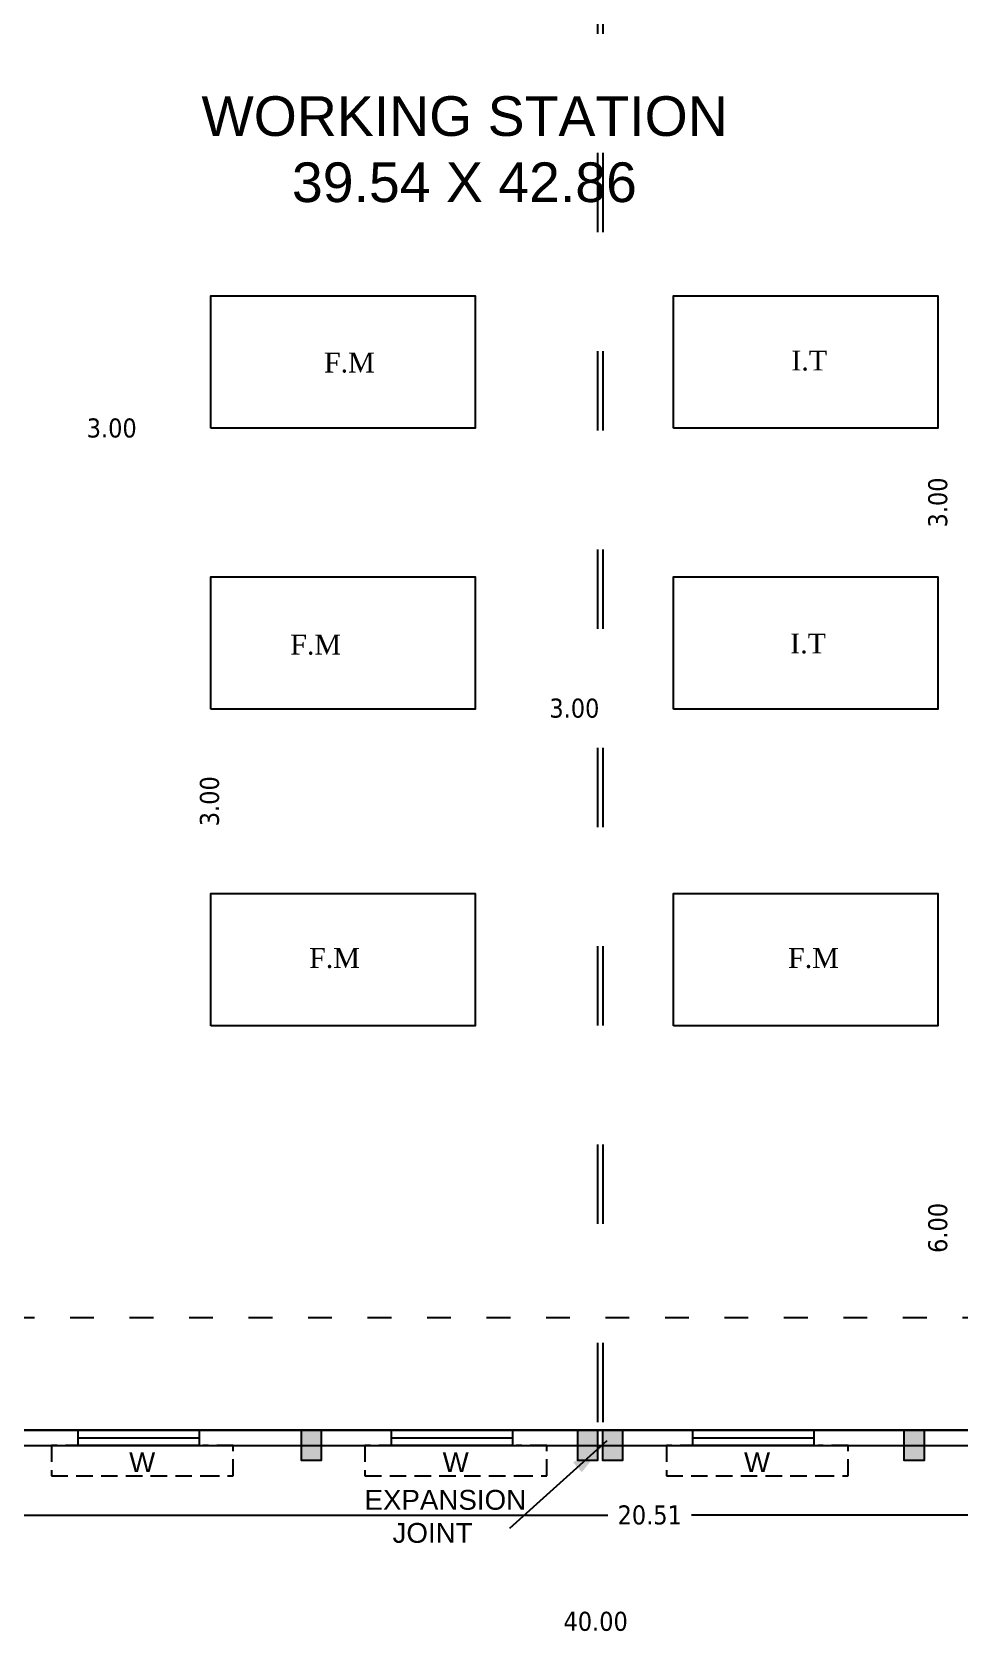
# Model space of a CAD drawing. Header units: metres. Extents: x 2292 to 2697, y 2134 to 2248.
# Drawn here: x 2525.07 to 2539.11, y 2192.62 to 2216.85 of the extents above; entities that cross this region are included whole.
import ezdxf

# ---------------------------------------------------------------- set-up
doc = ezdxf.new("R2010")
doc.units = ezdxf.units.M
doc.linetypes.add('ACAD_ISO03W100', pattern=[30, 12, -18])
doc.linetypes.add('DASHED', pattern=[0.75, 0.5, -0.25])
for name, color, linetype in [('BLK_1_COVERED_AREA', 140, 'Continuous'), ('BLK_1_FLR_0_REGULAR_ROOM_4', 4, 'Continuous'), ('WORKSHOP_AREA', 121, 'Continuous')]:
    doc.layers.add(name, color=color, linetype=linetype)
doc.layers.add('BLK_1_FLR_0_BLT_UP_AREA', color=45, linetype='Continuous', plot=False)
doc.styles.add('CODE', font='tahoma.ttf')
doc.styles.add('DIM', font='swissc.ttf')
doc.styles.get("Standard").update_dxf_attribs({"font": 'arial.ttf'})
doc.dimstyles.new('Din', dxfattribs={"dimscale": 0, "dimtxt": 0.25, "dimasz": 0.1, "dimexe": 0.15, "dimexo": 0.15, "dimgap": 0.03, "dimtad": 0, "dimzin": 0, "dimdsep": 46, "dimtxsty": 'DIM', "dimblk": 'ARCHTICK', "dimcen": 0.09, "dimdle": 0.15, "dimse1": 1, "dimse2": 1, "dimclrd": 256, "dimclre": 256, "dimclrt": 7, "dimadec": 0, "dimazin": 3, "dimtfac": 1, "dimtofl": 0, "dimtmove": 1, "dimatfit": 3, "dimfxl": 0, "dimtolj": 1, "dimtzin": 0, "dimarcsym": 0})
doc.dimstyles.new('ISO-25', dxfattribs={"dimtxt": 0.5, "dimasz": 2.5, "dimexe": 1, "dimexo": 0.625, "dimtad": 1, "dimtxsty": 'Standard', "dimcen": 2.5, "dimadec": 0, "dimazin": 0, "dimtfac": 1, "dimtmove": 0, "dimatfit": 3, "dimfxl": 0, "dimarcsym": 0})

# ---------------------------------------------------------------- blocks, each defined once
blk = doc.blocks.new('*D392')
at = {"lineweight": -2}
for p, q in [((2524.167, 2194.685), (2524.167, 2194.148)), ((2544.673, 2194.685), (2544.673, 2194.148))]:
    blk.add_line(p, q, dxfattribs=at)
for p, q in [((2524.407, 2194.417), (2533.786, 2194.417)), ((2544.433, 2194.417), (2535.054, 2194.417))]:
    blk.add_line(p, q)
for points in [[(2524.407, 2194.457), (2524.407, 2194.377), (2524.167, 2194.417)], [(2544.433, 2194.457), (2544.433, 2194.377), (2544.673, 2194.417)]]:
    blk.add_solid(points)
at = {"layer": 'Defpoints', "color": 0}
for p in [(2524.167, 2195.701), (2544.673, 2195.701), (2544.673, 2194.417)]:
    blk.add_point(p, dxfattribs=at)
at = {"insert": (2534.42, 2194.417), "char_height": 0.288, "attachment_point": 5, "style": 'CODE'}
blk.add_mtext('\\A1;20.51', dxfattribs=at)
blk = doc.blocks.new('*D301')
at = {"layer": 'Defpoints', "color": 0}
for p in [(2513.602, 2195.771), (2553.602, 2195.771), (2553.602, 2192.808)]:
    blk.add_point(p, dxfattribs=at)
at = {"insert": (2533.602, 2192.808), "char_height": 0.288, "attachment_point": 5, "style": 'CODE'}
blk.add_mtext('\\A1;40.00', dxfattribs=at)
blk = doc.blocks.new('*D492')
at = {"layer": 'Defpoints', "color": 0}
for p in [(2524.78, 2210.855), (2527.78, 2210.855), (2527.78, 2210.855)]:
    blk.add_point(p, dxfattribs=at)
at = {"insert": (2526.28, 2210.855), "char_height": 0.288, "attachment_point": 5, "style": 'CODE'}
blk.add_mtext('\\A1;3.00', dxfattribs=at)
blk = doc.blocks.new('*D493')
at = {"layer": 'Defpoints', "color": 0}
for p in [(2527.78, 2206.607), (2527.761, 2203.818), (2527.78, 2203.818)]:
    blk.add_point(p, dxfattribs=at)
at = {"insert": (2527.761, 2205.213), "char_height": 0.288, "attachment_point": 5, "rotation": 90, "style": 'CODE'}
blk.add_mtext('\\A1;3.00', dxfattribs=at)
blk = doc.blocks.new('*D505')
at = {"layer": 'Defpoints', "color": 0}
for p in [(2531.78, 2206.607), (2534.78, 2206.618), (2534.78, 2206.607)]:
    blk.add_point(p, dxfattribs=at)
at = {"insert": (2533.28, 2206.618), "char_height": 0.288, "attachment_point": 5, "style": 'CODE'}
blk.add_mtext('\\A1;3.00', dxfattribs=at)
blk = doc.blocks.new('*D506')
at = {"layer": 'Defpoints', "color": 0}
for p in [(2538.78, 2210.855), (2538.78, 2210.855), (2538.78, 2208.607)]:
    blk.add_point(p, dxfattribs=at)
at = {"insert": (2538.78, 2209.731), "char_height": 0.288, "attachment_point": 5, "rotation": 90, "style": 'CODE'}
blk.add_mtext('\\A1;3.00', dxfattribs=at)
blk = doc.blocks.new('*D511')
at = {"layer": 'Defpoints', "color": 0}
for p in [(2538.78, 2201.818), (2538.78, 2195.701), (2538.78, 2195.701)]:
    blk.add_point(p, dxfattribs=at)
at = {"insert": (2538.78, 2198.76), "char_height": 0.288, "attachment_point": 5, "rotation": 90, "style": 'CODE'}
blk.add_mtext('\\A1;6.00', dxfattribs=at)

msp = doc.modelspace()

# ---------------------------------------------------------------- hatches: boundary and pattern name
h = msp.add_hatch(color=256)
h.dxf.hatch_style = 1
h.paths.add_polyline_path([(2529.44998, 2195.70066), (2529.14998, 2195.70066), (2529.14998, 2195.24066), (2529.44998, 2195.24066)])
h = msp.add_hatch(color=256)
h.dxf.hatch_style = 1
h.paths.add_polyline_path([(2533.62998, 2195.70066), (2533.32998, 2195.70066), (2533.32998, 2195.24066), (2533.62998, 2195.24066)])
h = msp.add_hatch(color=256)
h.dxf.hatch_style = 1
h.paths.add_polyline_path([(2534.00998, 2195.70066), (2533.70998, 2195.70066), (2533.70998, 2195.24066), (2534.00998, 2195.24066)])
h = msp.add_hatch(color=256)
h.dxf.hatch_style = 1
h.paths.add_polyline_path([(2538.56998, 2195.70066), (2538.26998, 2195.70066), (2538.26998, 2195.24066), (2538.56998, 2195.24066)])

# ---------------------------------------------------------------- linework, layer by layer
at = {"linetype": 'ACAD_ISO03W100', "ltscale": 0.1}
for p, q in [((2533.62998, 2239.02066), (2533.62998, 2195.24066)), ((2533.70998, 2239.02066), (2533.70998, 2195.24066))]:
    msp.add_line(p, q, dxfattribs=at)
at = {"linetype": 'ACAD_ISO03W100', "ltscale": 0.03}
msp.add_line((2507.65132, 2197.40549), (2555.07606, 2197.40549), dxfattribs=at)
for p, q in [((2525.77113, 2195.58566), (2527.60113, 2195.58566)), ((2530.51459, 2195.58566), (2532.34459, 2195.58566)), ((2535.07459, 2195.58566), (2536.90459, 2195.58566))]:
    msp.add_line(p, q)
for points in [[(2527.77987, 2210.85534), (2527.77987, 2212.85534), (2531.77987, 2212.85534), (2531.77987, 2210.85534)], [(2534.77987, 2210.85534), (2534.77987, 2212.85534), (2538.77987, 2212.85534), (2538.77987, 2210.85534)], [(2527.77987, 2206.60717), (2527.77987, 2208.60717), (2531.77987, 2208.60717), (2531.77987, 2206.60717)], [(2534.77987, 2206.60717), (2534.77987, 2208.60717), (2538.77987, 2208.60717), (2538.77987, 2206.60717)], [(2527.77987, 2201.81849), (2527.77987, 2203.81849), (2531.77987, 2203.81849), (2531.77987, 2201.81849)], [(2534.77987, 2201.81849), (2534.77987, 2203.81849), (2538.77987, 2203.81849), (2538.77987, 2201.81849)], [(2527.60113, 2195.47066), (2525.77113, 2195.47066), (2525.77113, 2195.70066), (2527.60113, 2195.70066)], [(2529.44998, 2195.70066), (2529.44998, 2195.24066), (2529.14998, 2195.24066), (2529.14998, 2195.70066)], [(2532.34459, 2195.47066), (2530.51459, 2195.47066), (2530.51459, 2195.70066), (2532.34459, 2195.70066)], [(2533.62998, 2195.70066), (2533.62998, 2195.24066), (2533.32998, 2195.24066), (2533.32998, 2195.70066)], [(2534.00998, 2195.70066), (2534.00998, 2195.24066), (2533.70998, 2195.24066), (2533.70998, 2195.70066)], [(2536.90459, 2195.47066), (2535.07459, 2195.47066), (2535.07459, 2195.70066), (2536.90459, 2195.70066)], [(2538.56998, 2195.70066), (2538.56998, 2195.24066), (2538.26998, 2195.24066), (2538.26998, 2195.70066)]]:
    msp.add_lwpolyline(points, close=True)
msp.add_lwpolyline([(2524.16681, 2195.70066), (2539.63459, 2195.70066)])
at = {"linetype": 'DASHED', "ltscale": 0.5}
for points in [[(2525.82827, 2195.47066), (2525.36827, 2195.47066), (2525.36827, 2195.01066), (2527.65827, 2195.01066), (2528.11827, 2195.01066), (2528.11827, 2195.47066), (2527.65827, 2195.47066)], [(2530.57173, 2195.47066), (2530.11173, 2195.47066), (2530.11173, 2195.01066), (2532.40173, 2195.01066), (2532.86173, 2195.01066), (2532.86173, 2195.47066), (2532.40173, 2195.47066)], [(2535.13173, 2195.47066), (2534.67173, 2195.47066), (2534.67173, 2195.01066), (2536.96173, 2195.01066), (2537.42173, 2195.01066), (2537.42173, 2195.47066), (2536.96173, 2195.47066)]]:
    msp.add_lwpolyline(points, dxfattribs=at)
at = {"layer": 'BLK_1_COVERED_AREA', "color": 140, "ltscale": 0.3}
msp.add_lwpolyline([(2513.6021, 2238.79066), (2513.6021, 2195.47066), (2553.6021, 2195.47066), (2553.6021, 2238.79066)], close=True, dxfattribs=at)
at = {"layer": 'BLK_1_FLR_0_BLT_UP_AREA', "color": 46, "lineweight": -2}
msp.add_lwpolyline([(2513.6021, 2238.79066), (2513.6021, 2195.47066), (2553.6021, 2195.47066), (2553.6021, 2238.79066)], close=True, dxfattribs=at)
at = {"layer": 'BLK_1_FLR_0_REGULAR_ROOM_4', "color": 4}
msp.add_lwpolyline([(2513.8321, 2232.25066), (2519.1807, 2232.25066), (2519.1807, 2238.56066), (2553.3721, 2238.56066), (2553.3721, 2201.6833), (2550.0221, 2201.6833), (2550.0221, 2198.66066), (2544.67349, 2198.66066), (2544.67349, 2195.70066), (2524.16681, 2195.70066), (2524.16681, 2198.6633), (2513.8321, 2198.6633)], close=True, dxfattribs=at)
at = {"layer": 'WORKSHOP_AREA', "color": 121}
msp.add_lwpolyline([(2513.8321, 2232.25066), (2519.1807, 2232.25066), (2519.1807, 2238.56066), (2553.3721, 2238.56066), (2553.3721, 2201.6833), (2550.0221, 2201.6833), (2550.0221, 2198.66066), (2544.67349, 2198.66066), (2544.67349, 2195.70066), (2524.16681, 2195.70066), (2524.16681, 2198.6633), (2513.8321, 2198.6633)], close=True, dxfattribs=at)

# ---------------------------------------------------------------- texts
at = {"attachment_point": 1}
for s, width, insert, char_height in [('{\\W2.268823; }WORKING STATION \\P{\\W8.146679; }39.54 X 42.86', 8.9406224, (2527.10964, 2215.87422), 0.6), ('{\\W4.094743; }W', 1.3393217, (2526.0665, 2195.3677), 0.3), ('{\\W4.094743; }W', 1.3393217, (2530.80996, 2195.3677), 0.3), ('{\\W4.094743; }W', 1.3393217, (2535.36996, 2195.3677), 0.3), ('EXPANSION \\P{\\W3.647491; }JOINT', 2.0404185, (2530.1045, 2194.79779), 0.3)]:
    msp.add_mtext_dynamic_manual_height_columns(s, width=width, gutter_width=12.5, heights=[0], dxfattribs=dict(at, insert=insert, char_height=char_height))
at = {"linetype": 'DASHED', "ltscale": 0.3, "char_height": 0.3, "attachment_point": 1}
for s, width, insert in [('{\\fTimes New Roman|b0|i0|c0|p18;F.M}', 1.9663961, (2529.4913, 2211.99668)), ('{\\fTimes New Roman|b0|i0|c0|p18;I.T}', 1.9663961, (2536.56352, 2212.02732)), ('{\\fTimes New Roman|b0|i0|c0|p18;F.M}', 2.0571139, (2528.98136, 2207.73122)), ('{\\fTimes New Roman|b0|i0|c0|p18;I.T}', 1.9663961, (2536.54581, 2207.7485)), ('{\\fTimes New Roman|b0|i0|c0|p18;F.M}', 2.0571139, (2529.26685, 2202.99224)), ('{\\fTimes New Roman|b0|i0|c0|p18;F.M}', 2.0571139, (2536.51369, 2202.99224))]:
    msp.add_mtext_dynamic_manual_height_columns(s, width=width, gutter_width=1, heights=[0], dxfattribs=dict(at, insert=insert))

# ---------------------------------------------------------------- dimensions: what is measured, and where the dimension line sits
for p1, p2, distance, picture, middle in [((2524.77987, 2210.85534), (2527.77987, 2210.85534), 0, '*D492', (2526.27987, 2210.85534)), ((2531.77987, 2206.60717), (2534.77987, 2206.60717), 0.01054, '*D505', (2533.27987, 2206.61771)), ((2513.6021, 2195.77066), (2553.6021, 2195.77066), -2.96245, '*D301', (2533.6021, 2192.80821))]:
    dim = msp.add_aligned_dim(p1=p1, p2=p2, distance=distance, dimstyle='Din', override={"dimscale": 0.096, "dimtxt": 3, "dimasz": 2.5, "dimexe": 2.8, "dimgap": 1.75, "dimpost": '\\X', "dimtxsty": 'CODE', "dimsah": 1, "dimdle": 2.8, "dimse1": 1, "dimse2": 1, "dimsd1": 1, "dimsd2": 1, "dimclrt": 256, "dimtmove": 2, "dimfxl": 2.8, "dimfxlon": 1, "dimtfillclr": 2, "dimlwd": 65535})
    dim.commit()
    dim.dimension.update_dxf_attribs({"geometry": picture, "text_midpoint": middle})
for p1, p2, distance, text, picture, middle in [((2538.77987, 2208.60717), (2538.77987, 2210.85534), 0, '3.00', '*D506', (2538.77987, 2209.73126)), ((2527.77987, 2206.60717), (2527.77987, 2203.81849), -0.01882, '3.00', '*D493', (2527.76105, 2205.21283)), ((2538.77987, 2201.81849), (2538.77987, 2195.70066), 0, '6.00', '*D511', (2538.77987, 2198.75958))]:
    dim = msp.add_aligned_dim(p1=p1, p2=p2, distance=distance, text=text, dimstyle='Din', override={"dimscale": 0.096, "dimtxt": 3, "dimasz": 2.5, "dimexe": 2.8, "dimgap": 1.75, "dimpost": '\\X', "dimtxsty": 'CODE', "dimsah": 1, "dimdle": 2.8, "dimse1": 1, "dimse2": 1, "dimsd1": 1, "dimsd2": 1, "dimclrt": 256, "dimtmove": 2, "dimfxl": 2.8, "dimfxlon": 1, "dimtfillclr": 2, "dimlwd": 65535})
    dim.commit()
    dim.dimension.update_dxf_attribs({"geometry": picture, "text_midpoint": middle})
dim = msp.add_linear_dim(base=(2544.67349, 2194.41668), p1=(2524.16681, 2195.70066), p2=(2544.67349, 2195.70066), angle=180, dimstyle='Din', override={"dimscale": 0.096, "dimtxt": 3, "dimasz": 2.5, "dimexe": 2.8, "dimgap": 1.75, "dimpost": '\\X', "dimtxsty": 'CODE', "dimsah": 1, "dimdle": 2.8, "dimse1": 0, "dimse2": 0, "dimclrt": 256, "dimtmove": 2, "dimfxl": 2.8, "dimfxlon": 1, "dimtfillclr": 2, "dimlwd": 65535})
dim.commit()
dim.dimension.update_dxf_attribs({"geometry": '*D392', "text_midpoint": (2534.42015, 2194.41668)})

# ---------------------------------------------------------------- leaders
msp.add_leader([(2533.77301, 2195.54109), (2532.29804, 2194.21252)], dimstyle='ISO-25', override={"dimasz": 0.6, "dimtad": 0})

doc.saveas('drawing.dxf')
